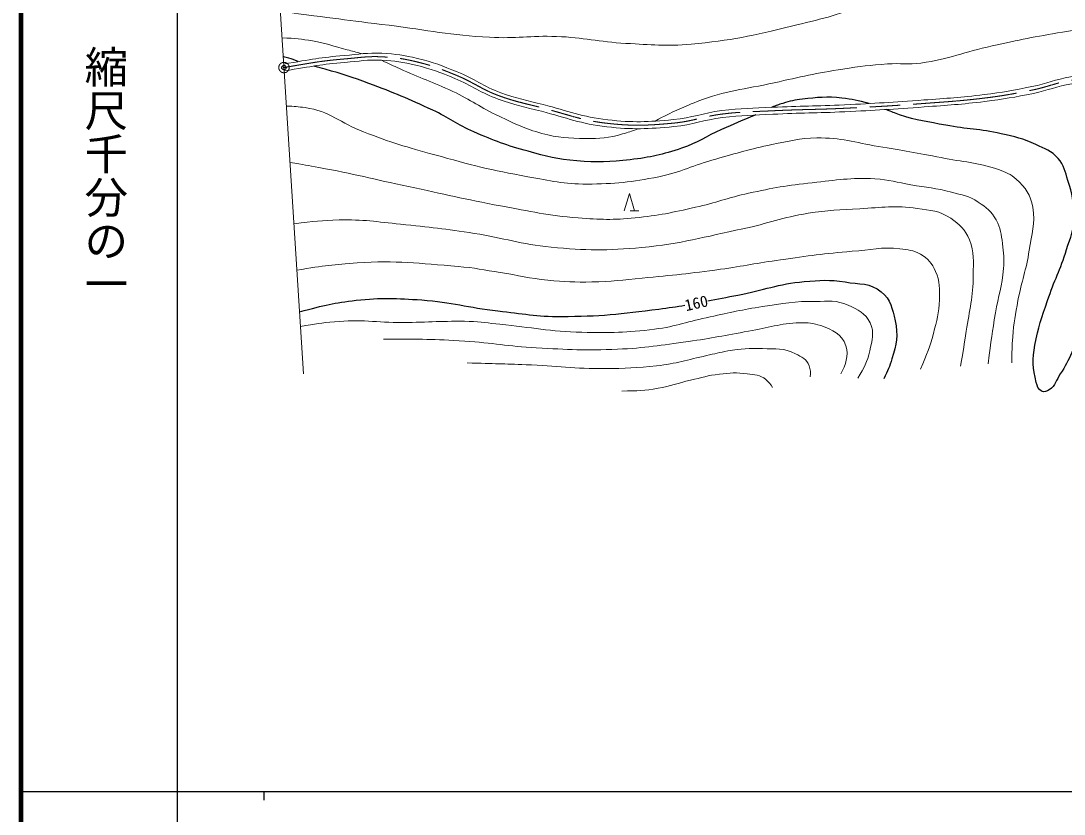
# Model space of a CAD drawing. Units: millimetres, scale not verified. Extents: x 40000 to 680000, y 20000 to 380000.
# Drawn here: x 40000 to 160210, y 202409 to 293815 of the extents above; entities that cross this region are included whole.
import ezdxf
from ezdxf.enums import TextEntityAlignment as Align

# ---------------------------------------------------------------- set-up
doc = ezdxf.new("R2010")
doc.units = ezdxf.units.MM
doc.header["$LTSCALE"] = 1000
doc.header["$PDMODE"] = 32
doc.header["$PDSIZE"] = 500
doc.linetypes.add('CHAIN', pattern=[18.5, 12, -1.5, 3.5, -1.5])
for name, color, linetype, lineweight in [('M-BGD', 7, 'Continuous', 13), ('M-BMK', 2, 'CHAIN', 13), ('M-STR-HTXT', 7, 'Continuous', 25), ('M-TTL', 2, 'Continuous', 140), ('M-TTL-BAND', 7, 'Continuous', 25)]:
    doc.layers.add(name, color=color, linetype=linetype, lineweight=lineweight)
doc.layers.add('M-OTRS', color=6, linetype='Continuous')
doc.styles.add('@ＭＳ ゴシック', font='')
doc.styles.add('ＭＳ ゴシック', font='')
doc.styles.get('@ＭＳ ゴシック').set_extended_font_data('@MS Gothic')
doc.styles.get('ＭＳ ゴシック').set_extended_font_data('MS Gothic')

msp = doc.modelspace()

# ---------------------------------------------------------------- linework, layer by layer
at = {"layer": 'M-BGD'}
for p, q in [((109519, 271932), (110119, 273932)), ((110119, 273932), (110719, 271932)), ((111219, 271932), (110219, 271932))]:
    msp.add_line(p, q, dxfattribs=at)
for points, knots in [([(69902, 294910), (75999, 294111), (77544, 293907), (82446, 293301), (86960, 292743), (89467, 292163), (94008, 291918), (97015, 291755), (98707, 292122), (101716, 292017), (104856, 291907), (106583, 291383), (109721, 291226), (112651, 291080), (114310, 290854), (117231, 291127), (121799, 291554), (124340, 292098), (128793, 293203), (132076, 294017), (133969, 294375), (137094, 295673), (140728, 297183), (142503, 298591), (146086, 300219), (148892, 301493), (150438, 302327), (153399, 303183), (155893, 303905), (157328, 304324), (159921, 304468), (162431, 304608), (163856, 304427), (166344, 304073), (168615, 303749), (169901, 303521), (172076, 302788), (174284, 302044), (175607, 301594), (177412, 300120), (178649, 299109), (179009, 298197), (179882, 296859), (180835, 295398), (181275, 294511), (181958, 292906), (182564, 291480), (182281, 290367), (183242, 289151), (183966, 288236), (184708, 288064), (185713, 287471), (187080, 286664), (187870, 286216), (189369, 285692), (192895, 284460), (194983, 284088), (198658, 283419), (200344, 283113), (201292, 282817), (203006, 282826), (204467, 282835), (205311, 283062), (206662, 283617), (208010, 284171), (208819, 284540), (209825, 285593), (211105, 286934), (211255, 288111), (212295, 289645), (213114, 290853), (213669, 291460), (214568, 292610), (215515, 293820), (216313, 294318), (217038, 295673), (217506, 296545), (217811, 297062), (217928, 298045), (218133, 299770), (217983, 300761), (217829, 302492), (217736, 303537), (217634, 304123), (217362, 305137), (217306, 305345), (217333, 305550), (217138, 305641), (217021, 305695), (216940, 305604), (216817, 305565), (215644, 305183), (215066, 304756), (213898, 304358), (212169, 303770), (211245, 303174), (209429, 302986), (207353, 302770), (206164, 303020), (204093, 303282), (202095, 303535), (201004, 303869), (199053, 304369), (196711, 304969), (195495, 305672), (193124, 306148), (190876, 306599), (189559, 306482), (187294, 306840), (184886, 307220), (183552, 307522), (181167, 308025), (178181, 308656), (176466, 308877), (173558, 309804), (171814, 310360), (170947, 310964), (169309, 311781), (166248, 313305), (164621, 314327), (161601, 315931), (157987, 317850), (156831, 318442), (152312, 320773)], [0, 0, 0, 0, 1, 1, 1, 2, 2, 2, 3, 3, 3, 4, 4, 4, 5, 5, 5, 6, 6, 6, 7, 7, 7, 8, 8, 8, 9, 9, 9, 10, 10, 10, 11, 11, 11, 12, 12, 12, 13, 13, 13, 14, 14, 14, 15, 15, 15, 16, 16, 16, 17, 17, 17, 18, 18, 18, 19, 19, 19, 20, 20, 20, 21, 21, 21, 22, 22, 22, 23, 23, 23, 24, 24, 24, 25, 25, 25, 26, 26, 26, 27, 27, 27, 28, 28, 28, 29, 29, 29, 30, 30, 30, 31, 31, 31, 32, 32, 32, 33, 33, 33, 34, 34, 34, 35, 35, 35, 36, 36, 36, 37, 37, 37, 38, 38, 38, 39, 39, 39, 40, 40, 40, 41, 41, 41, 41]), ([(113070, 282272), (115235, 283434), (115978, 283749), (117923, 284506), (121255, 285805), (123326, 285904), (126816, 286680), (129890, 287365), (131609, 287789), (134722, 288262), (136719, 288565), (137845, 288707), (139860, 288854), (141362, 288965), (142224, 288741), (143714, 288953), (146977, 289417), (148699, 290219), (151916, 290930), (155065, 291625), (156835, 292001), (160020, 292511), (162596, 292923), (164034, 293283), (166641, 293400), (168222, 293472), (169141, 293619), (170692, 293301), (172007, 293032), (172920, 293072), (173953, 292214), (174816, 291497), (174844, 290696), (175238, 289645), (175806, 288128), (175646, 287140), (176127, 285593), (176483, 284450), (176477, 283671), (177214, 282728), (178112, 281578), (178978, 281284), (180179, 280455), (181405, 279609), (182187, 279283), (183440, 278478), (184773, 277622), (185577, 277213), (186800, 276206), (188161, 275083), (188602, 274535), (189936, 272955)], [0, 0, 0, 0, 1, 1, 1, 2, 2, 2, 3, 3, 3, 4, 4, 4, 5, 5, 5, 6, 6, 6, 7, 7, 7, 8, 8, 8, 9, 9, 9, 10, 10, 10, 11, 11, 11, 12, 12, 12, 13, 13, 13, 14, 14, 14, 15, 15, 15, 16, 16, 16, 17, 17, 17, 17]), ([(70096, 291874), (71743, 291778), (72253, 291735), (73616, 291503), (75196, 291233), (76040, 290888), (77591, 290484), (78278, 290305), (78494, 290250), (79349, 290025)], [0, 0, 0, 0, 1, 1, 1, 2, 2, 2, 3, 3, 3, 3]), ([(81569, 289270), (82566, 288795), (82831, 288678), (83644, 288307), (86007, 287227), (87409, 286799), (89759, 285692), (91899, 284684), (92954, 283833), (95095, 282826), (96976, 281942), (98028, 281388), (100036, 280850), (101951, 280337), (103094, 280302), (105076, 280257), (106745, 280219), (107712, 280322), (109317, 280779), (110028, 280981), (110308, 281057), (111108, 281390)], [0, 0, 0, 0, 1, 1, 1, 2, 2, 2, 3, 3, 3, 4, 4, 4, 5, 5, 5, 6, 6, 6, 7, 7, 7, 7]), ([(70601, 283971), (71562, 283999), (71923, 283925), (72762, 283814), (75587, 283440), (76838, 282034), (79498, 281014), (82639, 279811), (84451, 279267), (87695, 278377), (91839, 277239), (94171, 276589), (98407, 275861), (101052, 275406), (102541, 274979), (105224, 275009), (108474, 275044), (110320, 275196), (113501, 275861), (116132, 276410), (117487, 277166), (120075, 277890), (122581, 278591), (123978, 279026), (126527, 279553), (128535, 279969), (129670, 280294), (131720, 280324), (134520, 280366), (136057, 279792), (138821, 279350), (141652, 278898), (143232, 278607), (146044, 278052), (148633, 277541), (150165, 277539), (152658, 276672), (153509, 276376), (154014, 276176), (154687, 275577), (155785, 274599), (156352, 273781), (156594, 272331), (156913, 270417), (156478, 269299), (156188, 267380), (155842, 265084), (155315, 263861), (154890, 261578), (154588, 259956), (154397, 259044), (154281, 257398), (154198, 256228), (154185, 255808), (154200, 254396)], [0, 0, 0, 0, 1, 1, 1, 2, 2, 2, 3, 3, 3, 4, 4, 4, 5, 5, 5, 6, 6, 6, 7, 7, 7, 8, 8, 8, 9, 9, 9, 10, 10, 10, 11, 11, 11, 12, 12, 12, 13, 13, 13, 14, 14, 14, 15, 15, 15, 16, 16, 16, 17, 17, 17, 18, 18, 18, 18]), ([(151441, 254315), (151819, 257136), (151915, 257882), (152293, 260158), (152625, 262160), (153074, 263246), (153226, 265270), (153310, 266393), (153258, 267035), (153104, 268151), (152955, 269241), (152917, 269914), (152374, 270870), (151810, 271864), (151251, 272298), (150305, 272939), (149242, 273659), (148459, 273737), (147221, 274075), (145433, 274564), (144380, 274612), (142554, 274928), (140939, 275206), (140053, 275538), (138416, 275617), (135592, 275754), (134003, 275476), (131193, 275171), (128302, 274857), (126690, 274570), (123849, 273954), (121429, 273429), (120138, 272870), (117721, 272331), (115036, 271731), (113521, 271383), (110783, 271113), (108228, 270862), (106769, 270910), (104209, 271113), (100692, 271393), (98752, 271853), (95283, 272493), (91110, 273263), (88803, 273847), (84651, 274725), (80625, 275576), (78396, 276187), (74345, 276916), (73046, 277150), (72622, 277233), (71015, 277489)], [0, 0, 0, 0, 1, 1, 1, 2, 2, 2, 3, 3, 3, 4, 4, 4, 5, 5, 5, 6, 6, 6, 7, 7, 7, 8, 8, 8, 9, 9, 9, 10, 10, 10, 11, 11, 11, 12, 12, 12, 13, 13, 13, 14, 14, 14, 15, 15, 15, 16, 16, 16, 17, 17, 17, 17]), ([(71466, 270412), (73865, 270745), (74623, 270812), (76658, 270870), (79437, 270949), (80992, 270658), (83759, 270383), (87080, 270052), (88940, 269838), (92239, 269328), (95708, 268792), (97591, 268080), (101085, 267745), (105156, 267356), (107484, 267312), (111554, 267705), (116158, 268149), (118673, 268904), (123199, 269855), (126149, 270475), (127728, 271177), (130706, 271641), (133017, 272001), (134336, 272037), (136671, 272168), (139250, 272313), (140728, 272582), (143285, 272209), (144838, 271982), (145835, 271946), (147140, 271073), (148204, 270361), (148800, 269781), (149290, 268598), (149906, 267110), (149739, 266110), (149736, 264499), (149733, 261959), (149301, 260560), (148925, 258048), (148690, 256476), (148611, 255964), (148276, 254031)], [0, 0, 0, 0, 1, 1, 1, 2, 2, 2, 3, 3, 3, 4, 4, 4, 5, 5, 5, 6, 6, 6, 7, 7, 7, 8, 8, 8, 9, 9, 9, 10, 10, 10, 11, 11, 11, 12, 12, 12, 13, 13, 13, 14, 14, 14, 14]), ([(143650, 253665), (144448, 255540), (144719, 256140), (145151, 257804), (145536, 259285), (145783, 260131), (145841, 261659), (145891, 262954), (145904, 263754), (145395, 264946), (144989, 265896), (144549, 266426), (143650, 266934), (142823, 267401), (142240, 267434), (141297, 267543), (139152, 267789), (137930, 267431), (135778, 267259), (132549, 267000), (130749, 266740), (127541, 266285), (124824, 265899), (123320, 265568), (120602, 265189), (117095, 264701), (115119, 264511), (111594, 264175), (109332, 263959), (108065, 263758), (105792, 263728), (103809, 263703), (102694, 263742), (100720, 263931), (98562, 264138), (97386, 264503), (95242, 264824), (93342, 265109), (92288, 265363), (90373, 265514), (85851, 265869), (83292, 266237), (78768, 265920), (76036, 265728), (75020, 265631), (71807, 265082)], [0, 0, 0, 0, 1, 1, 1, 2, 2, 2, 3, 3, 3, 4, 4, 4, 5, 5, 5, 6, 6, 6, 7, 7, 7, 8, 8, 8, 9, 9, 9, 10, 10, 10, 11, 11, 11, 12, 12, 12, 13, 13, 13, 14, 14, 14, 15, 15, 15, 15]), ([(136427, 252651), (137192, 253921), (137535, 254469), (137807, 255775), (138065, 257017), (138405, 257883), (137848, 259022), (137292, 260155), (136477, 260518), (135332, 261050), (133986, 261676), (133042, 261474), (131558, 261497), (129169, 261532), (127838, 261219), (125472, 260888), (123089, 260555), (121782, 260199), (119426, 259711), (116914, 259191), (115559, 258612), (113015, 258291), (109772, 257883), (107923, 257870), (104656, 257926), (100945, 257990), (98896, 258510), (95201, 258859), (93823, 258990), (93055, 259147), (91671, 259184), (88676, 259263), (86998, 259070), (84002, 259062), (80927, 259054), (79191, 259443), (76130, 259143), (74596, 258993), (74027, 258938), (72221, 258597)], [0, 0, 0, 0, 1, 1, 1, 2, 2, 2, 3, 3, 3, 4, 4, 4, 5, 5, 5, 6, 6, 6, 7, 7, 7, 8, 8, 8, 9, 9, 9, 10, 10, 10, 11, 11, 11, 12, 12, 12, 13, 13, 13, 13]), ([(81771, 257155), (86246, 257135), (87489, 257143), (91144, 256912), (94369, 256707), (96154, 256309), (99381, 256141), (103038, 255950), (105096, 255812), (108754, 255978), (111955, 256123), (113735, 256437), (116910, 256871), (119634, 257243), (121137, 257597), (123849, 258048), (126162, 258432), (127428, 258964), (129773, 259022), (130716, 259045), (131277, 259010), (132167, 258697), (133528, 258217), (134609, 257759), (135048, 256384), (135439, 255158), (135019, 254216), (134480, 253138)], [0, 0, 0, 0, 1, 1, 1, 2, 2, 2, 3, 3, 3, 4, 4, 4, 5, 5, 5, 6, 6, 6, 7, 7, 7, 8, 8, 8, 9, 9, 9, 9]), ([(130949, 252813), (131013, 253310), (130992, 253606), (130828, 254071), (130555, 254844), (129972, 255070), (129245, 255451), (127922, 256143), (126963, 255989), (125472, 256059), (123900, 256134), (123008, 256022), (121455, 255775), (120494, 255623), (119972, 255449), (119020, 255248), (116772, 254773), (115543, 254310), (113258, 254071), (110953, 253830), (109651, 253764), (107334, 253747), (103764, 253720), (101772, 254060), (98204, 254193), (95558, 254291), (94712, 254317), (91428, 254396)], [0, 0, 0, 0, 1, 1, 1, 2, 2, 2, 3, 3, 3, 4, 4, 4, 5, 5, 5, 6, 6, 6, 7, 7, 7, 8, 8, 8, 9, 9, 9, 9]), ([(109241, 251150), (111182, 251196), (111806, 251201), (113420, 251474), (114902, 251725), (115688, 252074), (117153, 252408), (118448, 252702), (119159, 252972), (120481, 253097), (121727, 253216), (122452, 253347), (123686, 253138), (124551, 252991), (125171, 253060), (125837, 252489), (126196, 252181), (126362, 251992), (126608, 251555)], [0, 0, 0, 0, 1, 1, 1, 2, 2, 2, 3, 3, 3, 4, 4, 4, 5, 5, 5, 6, 6, 6, 6])]:
    msp.add_open_spline(points, degree=3, knots=knots, dxfattribs=at)
at = {"layer": 'M-BGD', "lineweight": 25}
for points, knots in [([(71959, 289118), (71454, 289323), (71310, 289390), (70880, 289519), (70630, 289595), (70543, 289620), (70235, 289693)], [0, 0, 0, 0, 1, 1, 1, 2, 2, 2, 2]), ([(124693, 282971), (122772, 282190), (122263, 281978), (120724, 281298), (118915, 280499), (118014, 279778), (116139, 279148), (113890, 278392), (112571, 278087), (110215, 277809), (107822, 277525), (106449, 277492), (104047, 277687), (101826, 277867), (100601, 278207), (98448, 278782), (95944, 279452), (94582, 279997), (92199, 281014), (90269, 281838), (89355, 282647), (87451, 283530), (84629, 284839), (83018, 285514), (80107, 286614), (78175, 287343), (77064, 287679), (75075, 288237), (74570, 288379), (74404, 288429), (73779, 288590)], [0, 0, 0, 0, 1, 1, 1, 2, 2, 2, 3, 3, 3, 4, 4, 4, 5, 5, 5, 6, 6, 6, 7, 7, 7, 8, 8, 8, 9, 9, 9, 10, 10, 10, 10]), ([(137758, 284285), (136342, 284671), (135850, 284767), (134601, 284909), (132837, 285111), (131821, 284991), (130057, 284788), (129155, 284684), (128652, 284569), (127784, 284301), (127277, 284144), (127094, 284085), (126503, 283848)], [0, 0, 0, 0, 1, 1, 1, 2, 2, 2, 3, 3, 3, 4, 4, 4, 4]), ([(228197, 250879), (227593, 250293), (227266, 249782), (226629, 249080), (225476, 247809), (224865, 247063), (223667, 245834), (222760, 244903), (222376, 244210), (221273, 243521), (220712, 243170), (220305, 242938), (219650, 243034), (218063, 243266), (217580, 244459), (216404, 245550), (214818, 247021), (214113, 248032), (212549, 249527), (210745, 251251), (209574, 252040), (207680, 253665), (204832, 256110), (203324, 257582), (200417, 259955), (197421, 262400), (195629, 263627), (192545, 265960), (189971, 267907), (188621, 269128), (185931, 270910), (184050, 272157), (183004, 272937), (180899, 273751), (179105, 274445), (177994, 274764), (176071, 274725), (173995, 274683), (172725, 274536), (170877, 273589), (169066, 272660), (168253, 271742), (166900, 270221), (165402, 268535), (164635, 267460), (163735, 265392), (162765, 263160), (162702, 261738), (162072, 259387), (161677, 257916), (161690, 257016), (161098, 255613), (160671, 254600), (160348, 254066), (159759, 253138), (159295, 252407), (159227, 251784), (158501, 251312), (158204, 251119), (157927, 250994), (157608, 251150), (157193, 251352), (157115, 251717), (157000, 252164), (156581, 253792), (156555, 254808), (156837, 256465), (157186, 258513), (157655, 259603), (158298, 261578), (159058, 263910), (159792, 265110), (160489, 267461), (160924, 268928), (161417, 269746), (161382, 271276), (161345, 272917), (161140, 273847), (160652, 275414), (160326, 276458), (160238, 277151), (159515, 277971), (158739, 278852), (158018, 279046), (156959, 279553), (155477, 280264), (154543, 280435), (152942, 280811), (150492, 281388), (149042, 281303), (146571, 281785), (144481, 282193), (143267, 282301), (141256, 283002), (140638, 283218), (140409, 283286), (139689, 283594)], [0, 0, 0, 0, 1, 1, 1, 2, 2, 2, 3, 3, 3, 4, 4, 4, 5, 5, 5, 6, 6, 6, 7, 7, 7, 8, 8, 8, 9, 9, 9, 10, 10, 10, 11, 11, 11, 12, 12, 12, 13, 13, 13, 14, 14, 14, 15, 15, 15, 16, 16, 16, 17, 17, 17, 18, 18, 18, 19, 19, 19, 20, 20, 20, 21, 21, 21, 22, 22, 22, 23, 23, 23, 24, 24, 24, 25, 25, 25, 26, 26, 26, 27, 27, 27, 28, 28, 28, 29, 29, 29, 30, 30, 30, 31, 31, 31, 32, 32, 32, 32]), ([(119155, 261549), (120205, 261756), (121309, 261979), (122631, 262227), (125619, 262787), (127231, 263506), (130260, 263769), (132091, 263928), (133152, 264024), (134967, 263728), (136636, 263456), (137835, 263661), (139146, 262592), (140262, 261683), (140395, 260665), (140728, 259265), (141127, 257594), (140857, 256528), (140363, 254883), (140083, 253950), (139942, 253557), (139430, 252570)], [0, 0, 0, 0, 1, 1, 1, 2, 2, 2, 3, 3, 3, 4, 4, 4, 5, 5, 5, 6, 6, 6, 7, 7, 7, 7]), ([(72113, 260284), (75070, 261083), (76058, 261323), (78646, 261618), (81575, 261953), (83252, 261857), (86193, 261659), (89644, 261427), (91521, 260784), (94958, 260401), (97804, 260084), (99398, 259742), (102262, 259752), (106665, 259768), (109135, 260037), (113501, 260604), (114626, 260750), (115592, 260898), (116499, 261054)], [0, 0, 0, 0, 1, 1, 1, 2, 2, 2, 3, 3, 3, 4, 4, 4, 5, 5, 5, 6, 6, 6, 6])]:
    msp.add_open_spline(points, degree=3, knots=knots, dxfattribs=at)
at = {"layer": 'M-BMK'}
msp.add_circle((70316, 288435), 600, dxfattribs=at)
msp.add_open_spline([(70316, 288435), (73619, 288995), (74555, 289196), (77301, 289428), (78972, 289569), (79912, 289758), (81587, 289672), (83171, 289591), (84064, 289467), (85606, 289094), (87422, 288656), (88407, 288268), (90136, 287562), (92148, 286741), (93110, 285898), (95155, 285164), (97037, 284488), (98149, 284286), (100085, 283787), (102995, 283038), (104583, 282346), (107569, 282010), (110534, 281678), (112237, 281752), (115208, 282033), (117422, 282242), (118598, 282802), (120804, 283076), (123064, 283357), (124348, 283342), (126623, 283454), (129856, 283613), (131672, 283589), (134906, 283743), (138482, 283912), (140485, 284032), (144055, 284298), (146782, 284501), (148314, 284587), (151028, 284920), (153211, 285187), (154424, 285417), (156580, 285852), (158333, 286206), (159255, 286681), (161021, 286963), (162301, 287166), (163044, 287368), (164330, 287207), (165828, 287019), (166640, 286603), (167950, 285852), (169319, 285068), (169985, 284434), (171081, 283298), (172006, 282339), (172221, 281546), (173124, 280567), (174051, 279563), (174660, 279070), (175789, 278302), (177627, 277051), (178825, 276616), (180852, 275704), (183317, 274595), (184798, 274213), (187359, 273350), (190427, 272316), (192200, 271905), (195265, 270862), (197405, 270134), (198496, 269367), (200705, 268886), (202164, 268569), (203061, 268507), (204525, 268797), (205698, 269030), (206356, 269338), (207323, 270041), (208742, 271072), (209176, 272061), (210476, 273239), (211574, 274232), (212168, 274840), (213430, 275615), (214343, 276175), (214846, 276599), (215895, 276814), (216712, 276981), (217203, 276829), (218027, 276703), (219192, 276525), (219918, 276497), (220936, 275903), (221957, 275309), (222417, 274791), (223246, 273949), (224373, 272804), (224899, 272062), (225888, 270796), (227097, 269248), (227516, 268179), (228819, 266710), (229459, 265989), (229798, 265512), (230640, 265044), (231322, 264666), (231816, 264626), (232595, 264645), (233491, 264666), (233984, 264888), (234815, 265222), (235879, 265648), (236520, 265896), (237369, 266665), (238164, 267385), (238417, 267969), (239124, 268775), (240325, 270147), (241014, 270902), (242277, 272217), (244023, 274035), (245152, 274907), (246852, 276770), (247939, 277962), (248609, 278596), (249494, 279945), (250201, 281022), (250434, 281463), (251081, 282834)], degree=3, knots=[0, 0, 0, 0, 1, 1, 1, 2, 2, 2, 3, 3, 3, 4, 4, 4, 5, 5, 5, 6, 6, 6, 7, 7, 7, 8, 8, 8, 9, 9, 9, 10, 10, 10, 11, 11, 11, 12, 12, 12, 13, 13, 13, 14, 14, 14, 15, 15, 15, 16, 16, 16, 17, 17, 17, 18, 18, 18, 19, 19, 19, 20, 20, 20, 21, 21, 21, 22, 22, 22, 23, 23, 23, 24, 24, 24, 25, 25, 25, 26, 26, 26, 27, 27, 27, 28, 28, 28, 29, 29, 29, 30, 30, 30, 31, 31, 31, 32, 32, 32, 33, 33, 33, 34, 34, 34, 35, 35, 35, 36, 36, 36, 37, 37, 37, 38, 38, 38, 39, 39, 39, 40, 40, 40, 41, 41, 41, 42, 42, 42, 43, 43, 43, 43], dxfattribs=at)
at = {"layer": 'M-OTRS'}
msp.add_point((70316, 288435), dxfattribs=at)
at = {"layer": 'M-STR-HTXT', "lineweight": 13}
msp.add_line((72569, 253144), (68255, 320716), dxfattribs=at)
for points in [[(70259, 288831), (73570, 289393), (74509, 289593), (77261, 289826), (78954, 289969), (79907, 290161), (81604, 290074), (83218, 289991), (84128, 289865), (85699, 289485), (87538, 289041), (88536, 288648), (90287, 287933), (92295, 287115), (93256, 286273), (95296, 285540), (97162, 284869), (98265, 284669), (100185, 284174), (103074, 283430), (104651, 282742), (107615, 282411), (110548, 282082), (112232, 282155), (115171, 282433), (117379, 282641), (118553, 283200), (120754, 283474), (123026, 283756), (124316, 283741), (126603, 283853), (129836, 284013), (131653, 283989), (134887, 284142), (138459, 284312), (140459, 284431), (144025, 284697), (146744, 284899), (148271, 284985), (150977, 285317), (153148, 285583), (154355, 285811), (156498, 286244), (158258, 286600), (159185, 287076), (160958, 287359), (162284, 287571), (163055, 287781), (164388, 287612), (165945, 287416), (166789, 286983), (168152, 286204), (169561, 285398), (170247, 284747), (171372, 283577), (172296, 282616), (172496, 281807), (173418, 280843), (174337, 279881), (174912, 279384), (176013, 278637), (177828, 277403), (179011, 276972), (181012, 276071), (183464, 274967), (184938, 274588), (187487, 273729), (190555, 272695), (192328, 272285), (195393, 271241), (197512, 270520), (198593, 269763), (200780, 269284), (202179, 268979), (203040, 268920), (204445, 269199), (205554, 269420), (206176, 269711), (207091, 270376), (208495, 271394), (208924, 272371), (210208, 273536), (211324, 274549), (211931, 275165), (213214, 275955), (214176, 276546), (214707, 276992), (215813, 277219), (216686, 277398), (217210, 277235), (218091, 277100), (219307, 276914), (220017, 276796), (221127, 276266), (222236, 275736), (222667, 275108), (223530, 274232), (224672, 273074), (225202, 272322), (226204, 271041), (227408, 269502), (227826, 268441), (229120, 266977), (229719, 266299), (230038, 265853), (230829, 265414), (231441, 265075), (231884, 265037), (232584, 265055), (233423, 265077), (233884, 265285), (234664, 265596), (235683, 266002), (236297, 266240), (237109, 266977), (237883, 267682), (238132, 268251), (238822, 269038), (240029, 270415), (240720, 271174), (241988, 272494), (243732, 274310), (244859, 275181), (246556, 277040), (247629, 278215), (248289, 278841), (249162, 280171), (249860, 281235), (250091, 281672), (250730, 283027)], [(70372, 288039), (73667, 288598), (74601, 288799), (77340, 289029), (78989, 289168), (79917, 289355), (81569, 289270), (83123, 289190), (84000, 289070), (85513, 288704), (87305, 288270), (88278, 287888), (89985, 287191), (92001, 286368), (92965, 285523), (95014, 284788), (96912, 284107), (98033, 283903), (99985, 283400), (102915, 282645), (104516, 281949), (107523, 281610), (110520, 281273), (112242, 281349), (115246, 281633), (117464, 281842), (118643, 282404), (120854, 282679), (123102, 282958), (124380, 282943), (126642, 283054), (129876, 283214), (131691, 283190), (134925, 283343), (138505, 283513), (140510, 283633), (144085, 283899), (146820, 284102), (148357, 284189), (151079, 284523), (153274, 284791), (154494, 285023), (156662, 285460), (158407, 285812), (159326, 286287), (161085, 286566), (162318, 286762), (163033, 286956), (164272, 286802), (165711, 286623), (166491, 286223), (167748, 285501), (169078, 284737), (169724, 284122), (170790, 283020), (171716, 282063), (171929, 281270), (172831, 280291), (173781, 279261), (174407, 278757), (175565, 277967), (177425, 276699), (178639, 276259), (180692, 275336), (183169, 274222), (184657, 273838), (187231, 272971), (190298, 271937), (192072, 271526), (195136, 270484), (197298, 269748), (198399, 268971), (200630, 268488), (202148, 268159), (203082, 268094), (204605, 268395), (205842, 268640), (206536, 268964), (207555, 269706), (208989, 270751), (209428, 271752), (210745, 272941), (211824, 273916), (212405, 274516), (213646, 275275), (214510, 275803), (214985, 276207), (215977, 276409), (216738, 276564), (217195, 276423), (217963, 276306), (219077, 276136), (219773, 276111), (220745, 275541), (221723, 274967), (222166, 274475), (222961, 273666), (224074, 272534), (224595, 271802), (225572, 270550), (226786, 268994), (227206, 267918), (228519, 266443), (229199, 265678), (229558, 265172), (230452, 264674), (231202, 264257), (231747, 264214), (232605, 264234), (233558, 264256), (234083, 264491), (234967, 264848), (236075, 265295), (236742, 265553), (237630, 266353), (238444, 267088), (238702, 267687), (239425, 268512), (240622, 269878), (241308, 270630), (242566, 271940), (244314, 273761), (245445, 274634), (247147, 276499), (248250, 277708), (248929, 278351), (249826, 279719), (250541, 280808), (250777, 281255), (251432, 282642)]]:
    msp.add_open_spline(points, degree=3, knots=[0, 0, 0, 0, 1, 1, 1, 2, 2, 2, 3, 3, 3, 4, 4, 4, 5, 5, 5, 6, 6, 6, 7, 7, 7, 8, 8, 8, 9, 9, 9, 10, 10, 10, 11, 11, 11, 12, 12, 12, 13, 13, 13, 14, 14, 14, 15, 15, 15, 16, 16, 16, 17, 17, 17, 18, 18, 18, 19, 19, 19, 20, 20, 20, 21, 21, 21, 22, 22, 22, 23, 23, 23, 24, 24, 24, 25, 25, 25, 26, 26, 26, 27, 27, 27, 28, 28, 28, 29, 29, 29, 30, 30, 30, 31, 31, 31, 32, 32, 32, 33, 33, 33, 34, 34, 34, 35, 35, 35, 36, 36, 36, 37, 37, 37, 38, 38, 38, 39, 39, 39, 40, 40, 40, 41, 41, 41, 42, 42, 42, 43, 43, 43, 43], dxfattribs=at)
at = {"layer": 'M-TTL'}
msp.add_line((40000, 380000), (40000, 20000), dxfattribs=at)
at = {"layer": 'M-TTL-BAND'}
for p, q in [((58000, 370000), (58000, 20000)), ((40000, 205000), (579000, 205000)), ((68000, 205000), (68000, 204000))]:
    msp.add_line(p, q, dxfattribs=at)

# ---------------------------------------------------------------- texts
at = {"layer": 'M-BGD', "style": 'ＭＳ ゴシック'}
msp.add_text('160', height=1320, rotation=12.74, dxfattribs=at).set_placement((118061, 260267), align=Align.BOTTOM_CENTER)
at = {"layer": 'M-TTL-BAND', "style": '@ＭＳ ゴシック'}
msp.add_text('縮尺千分の一', height=3666, rotation=270, dxfattribs=at).set_placement((49777, 261030), align=Align.MIDDLE_RIGHT)

doc.saveas('drawing.dxf')
